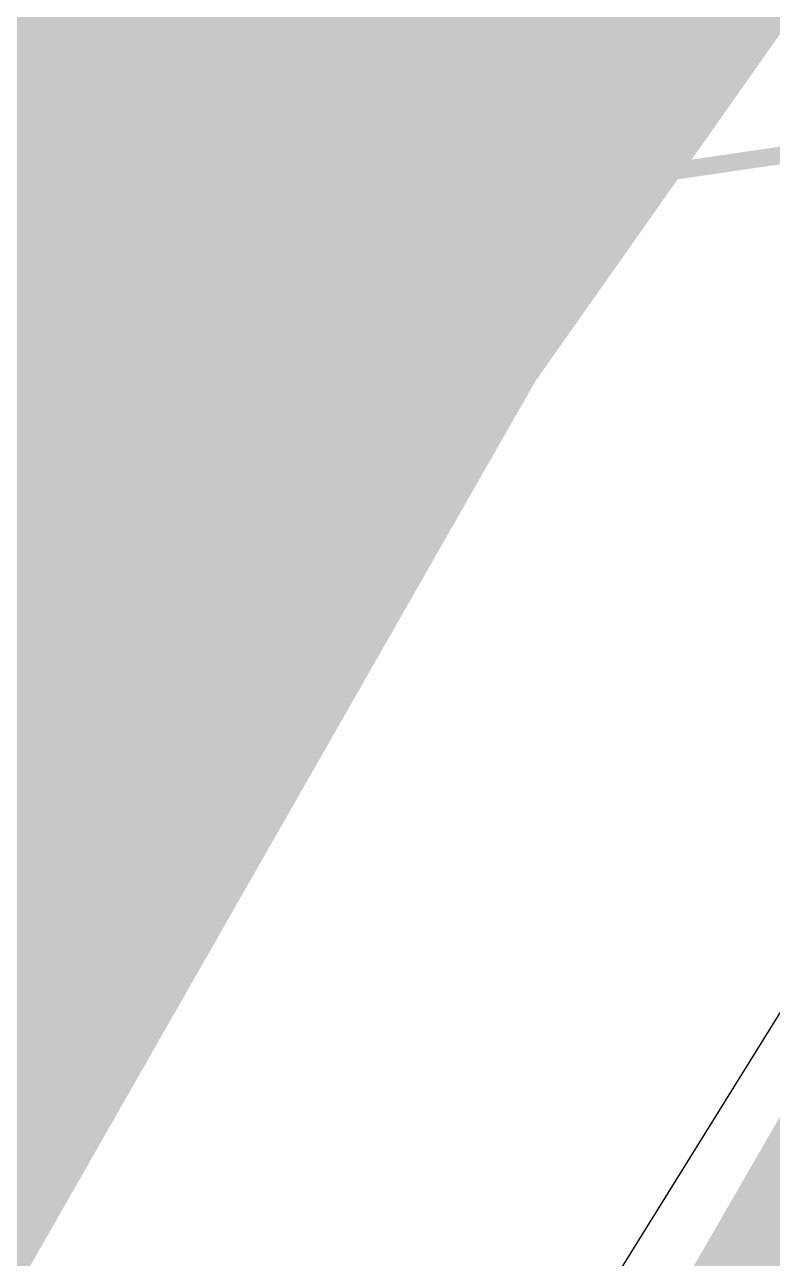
# Model space of a CAD drawing. Header units: inches. Extents: x -18 to 217, y -14 to 159.
# Drawn here: x 17.314 to 17.856, y 30.446 to 31.341 of the extents above; entities that cross this region are included whole.
import ezdxf

# ---------------------------------------------------------------- set-up
doc = ezdxf.new("R2010")
doc.units = ezdxf.units.IN
for name, color, linetype in [('Dimension', 6, 'Continuous'), ('Fabrication', 76, 'Continuous'), ('Top Layer', 1, 'Continuous'), ('Top Overlay', 2, 'Continuous')]:
    doc.layers.add(name, color=color, linetype=linetype)

# ---------------------------------------------------------------- blocks, each defined once
blk = doc.blocks.new('C___0402_19')
at = {"layer": 'Top Overlay', "const_width": 0.127}
blk.add_lwpolyline([(-0.2794, -0.4064), (-0.7874, -0.4064)], dxfattribs=at)

msp = doc.modelspace()

# ---------------------------------------------------------------- linework, layer by layer
at = {"layer": 'Dimension', "const_width": 0.254}
for points in [[(58.31, 19.467, 1), (13.31, 19.467, 1)], [(54.56034, 19.46693, 1), (17.06033, 19.46693, 1)]]:
    msp.add_lwpolyline(points, format="xyb", close=True, dxfattribs=at)
at = {"layer": 'Fabrication', "const_width": 0.0127}
for points in [[(53.19355, 31.33267, -1.1671), (15.67509, 13.58703)], [(53.19355, 31.33267, -1.1671), (15.67509, 13.58703)], [(53.19355, 31.33267, -1.1671), (15.67509, 13.58703)], [(53.19355, 31.33267, -1.1671), (15.67509, 13.58703)], [(15.67533, 25.51295, -0.076993), (18.42319, 31.32543)], [(15.67533, 25.51295, -0.076993), (18.42319, 31.32543)], [(15.67533, 25.51295, -0.076993), (18.42319, 31.32543)], [(15.67533, 25.51295, -0.076993), (18.42319, 31.32543)], [(54.51115, 31.13829, -1.205705), (14.17745, 15.54998)], [(54.51115, 31.13829, -1.205705), (14.17745, 15.54998)]]:
    msp.add_lwpolyline(points, format="xyb", dxfattribs=at)
for points in [[(17.79141, 31.23552), (17.81265, 31.23865)], [(17.79141, 31.23552), (17.81265, 31.23865)], [(17.81265, 31.23865), (17.83181, 31.24146)], [(17.81265, 31.23865), (17.83181, 31.24146)], [(17.83181, 31.24146), (17.84893, 31.24398)], [(17.83181, 31.24146), (17.84893, 31.24398)], [(17.84893, 31.24398), (17.86404, 31.24619)], [(17.84893, 31.24398), (17.86404, 31.24619)], [(17.73659, 31.22741), (17.76706, 31.23192)], [(17.73659, 31.22741), (17.76706, 31.23192)], [(17.76706, 31.23192), (17.79141, 31.23552)], [(17.76706, 31.23192), (17.79141, 31.23552)], [(17.5283, 31.19619), (17.73659, 31.22741)], [(17.5283, 31.19619), (17.73659, 31.22741)], [(17.48029, 31.1889), (17.5283, 31.19619)], [(17.48029, 31.1889), (17.5283, 31.19619)], [(17.44457, 31.18345), (17.48029, 31.1889)], [(17.44457, 31.18345), (17.48029, 31.1889)], [(17.38858, 31.17488), (17.41503, 31.17894)], [(17.38858, 31.17488), (17.41503, 31.17894)], [(17.41503, 31.17894), (17.44457, 31.18345)], [(17.41503, 31.17894), (17.44457, 31.18345)], [(17.32164, 31.16456), (17.34186, 31.16769)], [(17.32164, 31.16456), (17.34186, 31.16769)], [(17.34186, 31.16769), (17.36418, 31.17113)], [(17.34186, 31.16769), (17.36418, 31.17113)], [(17.36418, 31.17113), (17.38858, 31.17488)], [(17.36418, 31.17113), (17.38858, 31.17488)], [(17.30245, 31.16159), (17.32164, 31.16456)], [(17.30245, 31.16159), (17.32164, 31.16456)]]:
    msp.add_lwpolyline(points, dxfattribs=at)
at = {"layer": 'Fabrication', "const_width": 0.00635}
for points in [[(17.80948, 31.23865, 1), (17.81583, 31.23865, 1)], [(17.80948, 31.23865, 1), (17.81583, 31.23865, 1)], [(17.80948, 31.23865, 1), (17.81583, 31.23865, 1)], [(17.80948, 31.23865, 1), (17.81583, 31.23865, 1)], [(17.82864, 31.24146, 1), (17.83499, 31.24146, 1)], [(17.82864, 31.24146, 1), (17.83499, 31.24146, 1)], [(17.82864, 31.24146, 1), (17.83499, 31.24146, 1)], [(17.82864, 31.24146, 1), (17.83499, 31.24146, 1)], [(17.84575, 31.24398, 1), (17.8521, 31.24398, 1)], [(17.84575, 31.24398, 1), (17.8521, 31.24398, 1)], [(17.84575, 31.24398, 1), (17.8521, 31.24398, 1)], [(17.84575, 31.24398, 1), (17.8521, 31.24398, 1)], [(17.76389, 31.23192, 1), (17.77024, 31.23192, 1)], [(17.76389, 31.23192, 1), (17.77024, 31.23192, 1)], [(17.76389, 31.23192, 1), (17.77024, 31.23192, 1)], [(17.76389, 31.23192, 1), (17.77024, 31.23192, 1)], [(17.78823, 31.23552, 1), (17.79458, 31.23552, 1)], [(17.78823, 31.23552, 1), (17.79458, 31.23552, 1)], [(17.78823, 31.23552, 1), (17.79458, 31.23552, 1)], [(17.78823, 31.23552, 1), (17.79458, 31.23552, 1)], [(17.73341, 31.22741, 1), (17.73976, 31.22741, 1)], [(17.73341, 31.22741, 1), (17.73976, 31.22741, 1)], [(17.73341, 31.22741, 1), (17.73976, 31.22741, 1)], [(17.73341, 31.22741, 1), (17.73976, 31.22741, 1)], [(17.52513, 31.19619, 1), (17.53148, 31.19619, 1)], [(17.52513, 31.19619, 1), (17.53148, 31.19619, 1)], [(17.52513, 31.19619, 1), (17.53148, 31.19619, 1)], [(17.52513, 31.19619, 1), (17.53148, 31.19619, 1)], [(17.47711, 31.1889, 1), (17.48346, 31.1889, 1)], [(17.47711, 31.1889, 1), (17.48346, 31.1889, 1)], [(17.47711, 31.1889, 1), (17.48346, 31.1889, 1)], [(17.47711, 31.1889, 1), (17.48346, 31.1889, 1)], [(17.41186, 31.17894, 1), (17.41821, 31.17894, 1)], [(17.41186, 31.17894, 1), (17.41821, 31.17894, 1)], [(17.41186, 31.17894, 1), (17.41821, 31.17894, 1)], [(17.41186, 31.17894, 1), (17.41821, 31.17894, 1)], [(17.4414, 31.18345, 1), (17.44775, 31.18345, 1)], [(17.4414, 31.18345, 1), (17.44775, 31.18345, 1)], [(17.4414, 31.18345, 1), (17.44775, 31.18345, 1)], [(17.4414, 31.18345, 1), (17.44775, 31.18345, 1)], [(17.33869, 31.16769, 1), (17.34504, 31.16769, 1)], [(17.33869, 31.16769, 1), (17.34504, 31.16769, 1)], [(17.33869, 31.16769, 1), (17.34504, 31.16769, 1)], [(17.33869, 31.16769, 1), (17.34504, 31.16769, 1)], [(17.36101, 31.17113, 1), (17.36736, 31.17113, 1)], [(17.36101, 31.17113, 1), (17.36736, 31.17113, 1)], [(17.36101, 31.17113, 1), (17.36736, 31.17113, 1)], [(17.36101, 31.17113, 1), (17.36736, 31.17113, 1)], [(17.3854, 31.17488, 1), (17.39175, 31.17488, 1)], [(17.3854, 31.17488, 1), (17.39175, 31.17488, 1)], [(17.3854, 31.17488, 1), (17.39175, 31.17488, 1)], [(17.3854, 31.17488, 1), (17.39175, 31.17488, 1)], [(17.31846, 31.16456, 1), (17.32481, 31.16456, 1)], [(17.31846, 31.16456, 1), (17.32481, 31.16456, 1)], [(17.31846, 31.16456, 1), (17.32481, 31.16456, 1)], [(17.31846, 31.16456, 1), (17.32481, 31.16456, 1)]]:
    msp.add_lwpolyline(points, format="xyb", close=True, dxfattribs=at)
at = {"layer": 'Top Layer'}
msp.add_line((17.59824, 30.19999), (18.26549, 31.27301), dxfattribs=at)
at = {"layer": 'Top Layer', "const_width": 2.032}
msp.add_lwpolyline([(14.24462, 13.13485, -0.267603), (19.4524, 34.99795)], format="xyb", dxfattribs=at)

# ---------------------------------------------------------------- block references
at = {"rotation": 240}
msp.add_blockref('C___0402_19', (17.88441, 29.648), dxfattribs=at)

doc.saveas('drawing.dxf')
